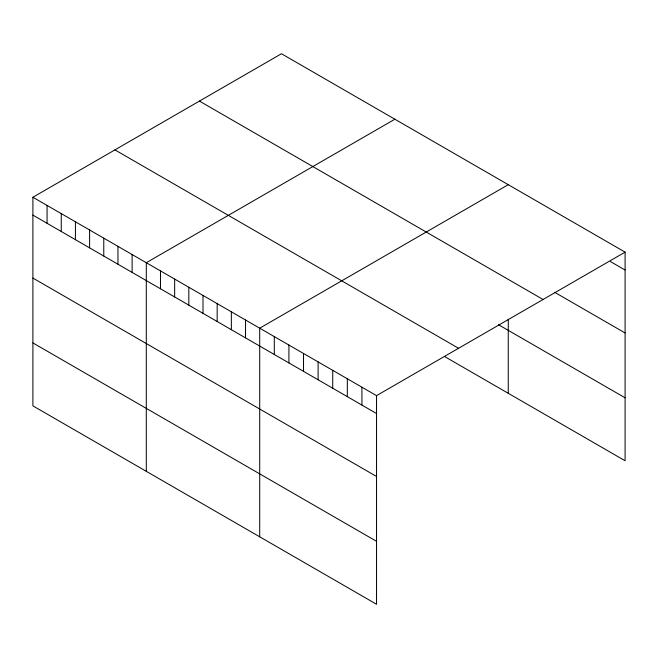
<?xml version="1.0" encoding="UTF-8"?>
<svg xmlns="http://www.w3.org/2000/svg" width="658" height="658" viewBox="0 0 658 658"><rect width="100%" height="100%" fill="white"/><g stroke="black" fill="none" stroke-linecap="round" stroke-linejoin="round"><path stroke-width="0.99" d="M32.9 197.244L376.541 395.639L376.541 604.258L32.9 405.863L32.9 197.244L281.459 53.742L625.1 252.137L625.1 460.756L444.479 356.471M394.866 119.213L146.298 262.715L146.298 471.334M508.264 184.684L259.704 328.186L259.704 536.805M376.541 395.639L625.1 252.137M610.492 261.588L625.1 270.019M554.653 292.292L625.1 332.964M199.44 101.093L543.072 299.497M498.517 324.731L625.1 397.81M114.928 149.884L458.56 348.288M32.9 215.125L376.541 413.52M32.9 278.071L376.541 476.466M32.9 342.917L376.541 541.32M508.264 319.212L508.264 393.303M361.933 387.208L361.933 405.089M347.325 378.778L347.325 396.659M332.726 370.347L332.726 388.228M318.118 361.916L318.118 379.798M303.519 353.486L303.519 371.367M288.911 345.047L288.911 362.928M274.304 336.616L274.304 354.498M245.524 320.002L245.524 337.883M231.353 311.818L231.353 329.699M217.173 303.634L217.173 321.515M203.001 295.45L203.001 313.331M188.83 287.266L188.83 305.147M174.65 279.082L174.65 296.964M160.478 270.899L160.478 288.78M132.126 254.531L132.126 272.412M117.947 246.347L117.947 264.228M103.775 238.163L103.775 256.044M89.603 229.979L89.603 247.86M75.423 221.795L75.423 239.676M61.252 213.611L61.252 231.493M47.072 205.428L47.072 223.309"/></g></svg>
